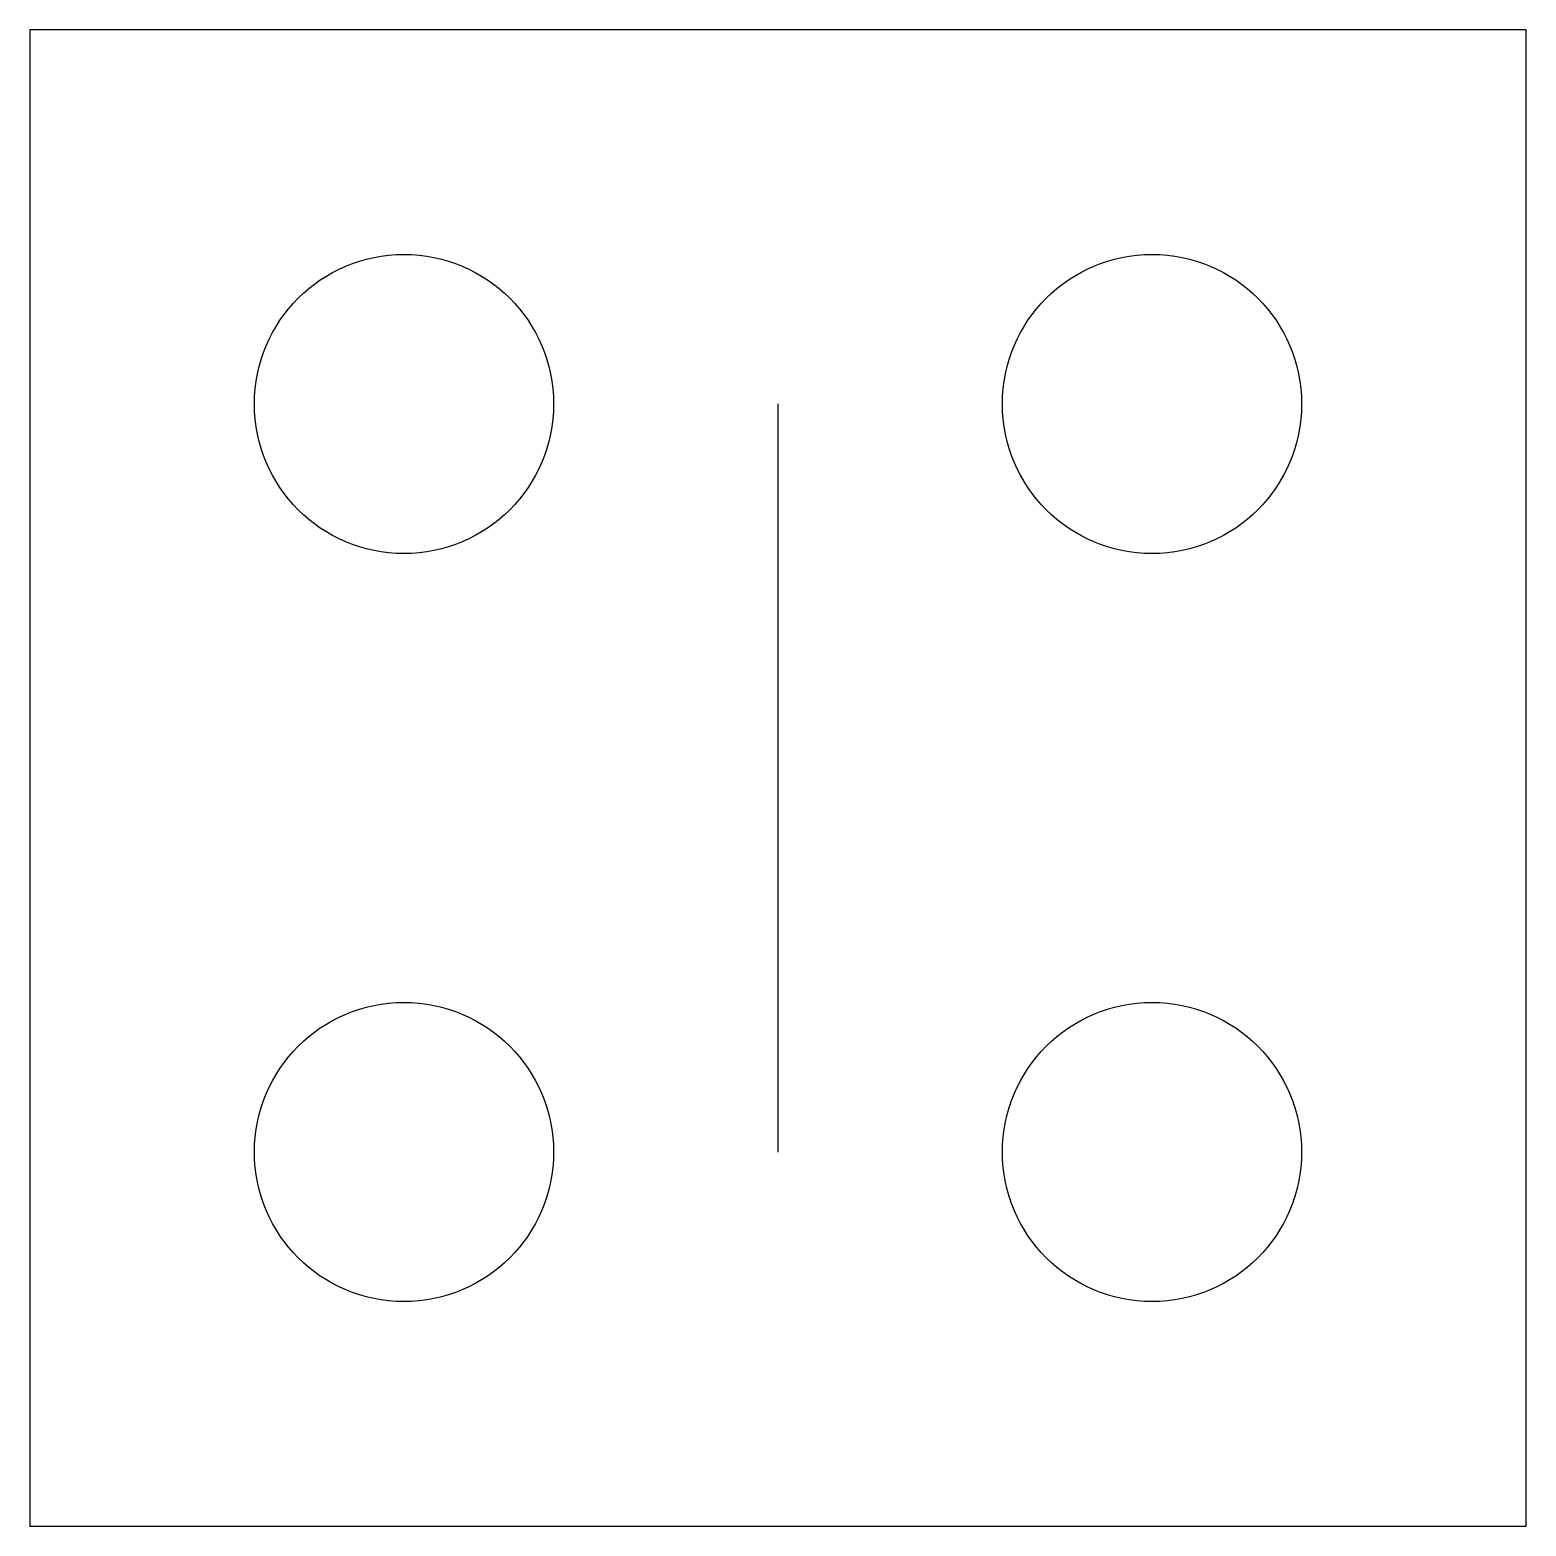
# Model space of a CAD drawing. Header units: millimetres. Extents: x -10 to 10, y -10 to 10.
import ezdxf

# ---------------------------------------------------------------- set-up
doc = ezdxf.new("R2010")
doc.units = ezdxf.units.MM
doc.header["$MEASUREMENT"] = 0
doc.layers.add('Default', color=18, linetype='Continuous', true_color=0x000000)

msp = doc.modelspace()

# ---------------------------------------------------------------- linework, layer by layer
at = {"layer": 'Default'}
msp.add_lwpolyline([(-10, -10), (10, -10), (10, 10), (-10, 10)], close=True, dxfattribs=at)
msp.add_lwpolyline([(0, -5), (0, 5)], dxfattribs=at)
for centre in [(-5, 5), (5, 5), (-5, -5), (5, -5)]:
    msp.add_circle(centre, 2, dxfattribs=at)

doc.saveas('drawing.dxf')
